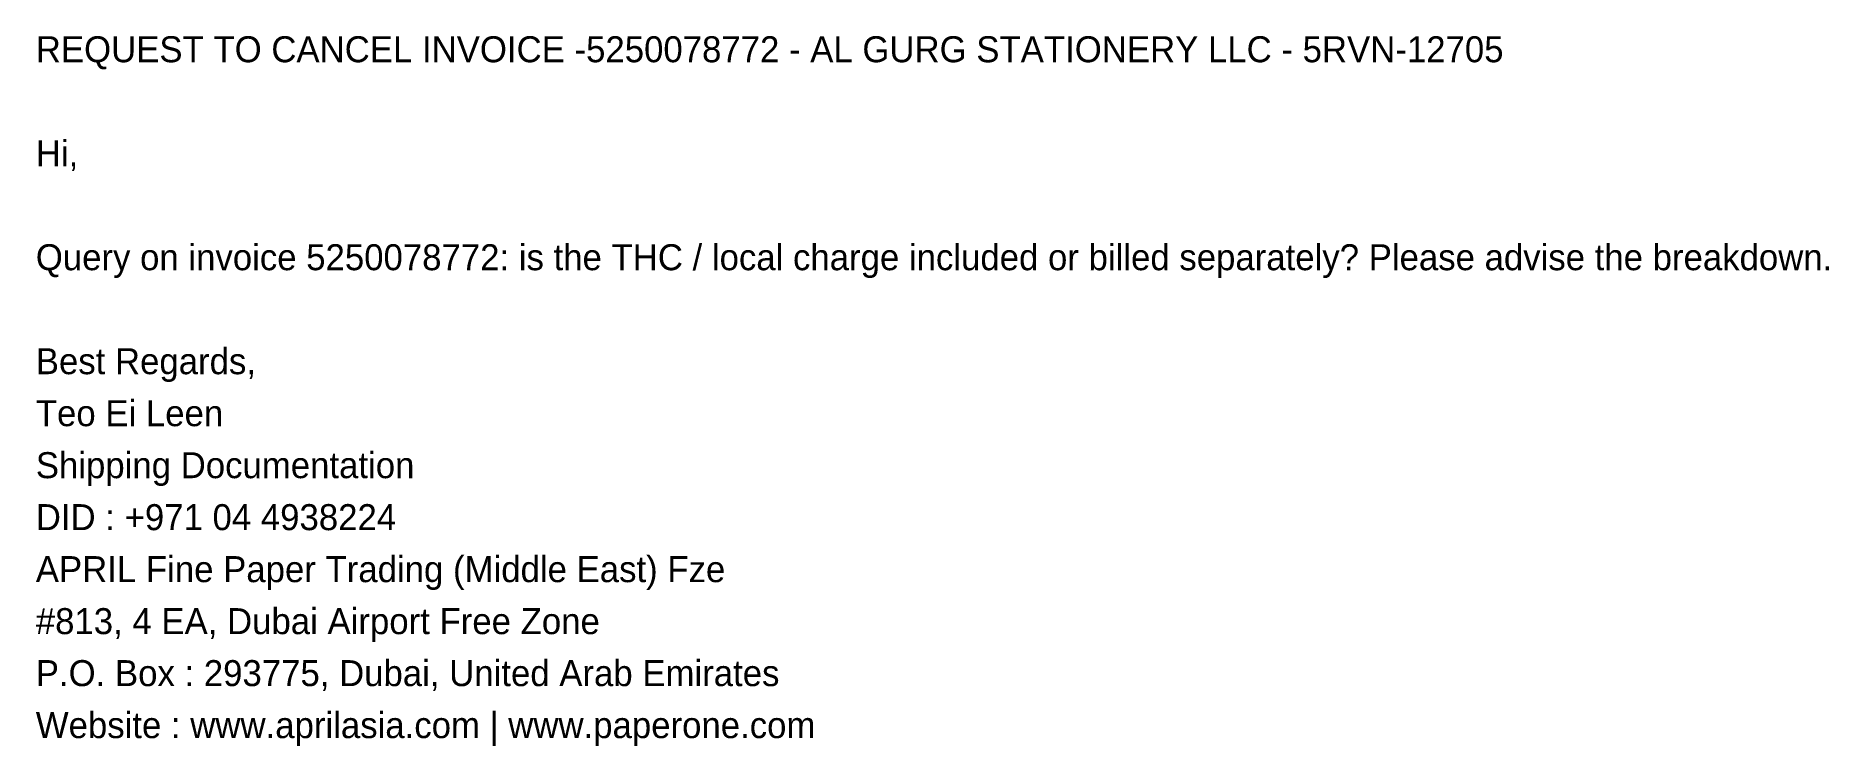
# Model space of a CAD drawing. Header units: metres. Extents: x 0 to 173, y -66 to 3.
import ezdxf

# ---------------------------------------------------------------- set-up
doc = ezdxf.new("R2010")
doc.units = ezdxf.units.M

msp = doc.modelspace()

# ---------------------------------------------------------------- texts
for s, p in [('REQUEST TO CANCEL INVOICE -5250078772 - AL GURG STATIONERY LLC - 5RVN-12705', (0, 0)), ('Hi,', (0, -10)), ('Query on invoice 5250078772: is the THC / local charge included or billed separately? Please advise the breakdown.', (0, -20)), ('Best Regards,', (0, -30)), ('Teo Ei Leen', (0, -35)), ('Shipping Documentation', (0, -40)), ('DID : +971 04 4938224', (0, -45)), ('APRIL Fine Paper Trading (Middle East) Fze', (0, -50)), ('#813, 4 EA, Dubai Airport Free Zone', (0, -55)), ('P.O. Box : 293775, Dubai, United Arab Emirates', (0, -60)), ('Website : www.aprilasia.com | www.paperone.com', (0, -65))]:
    msp.add_text(s, height=2.5).set_placement(p)

doc.saveas('drawing.dxf')
